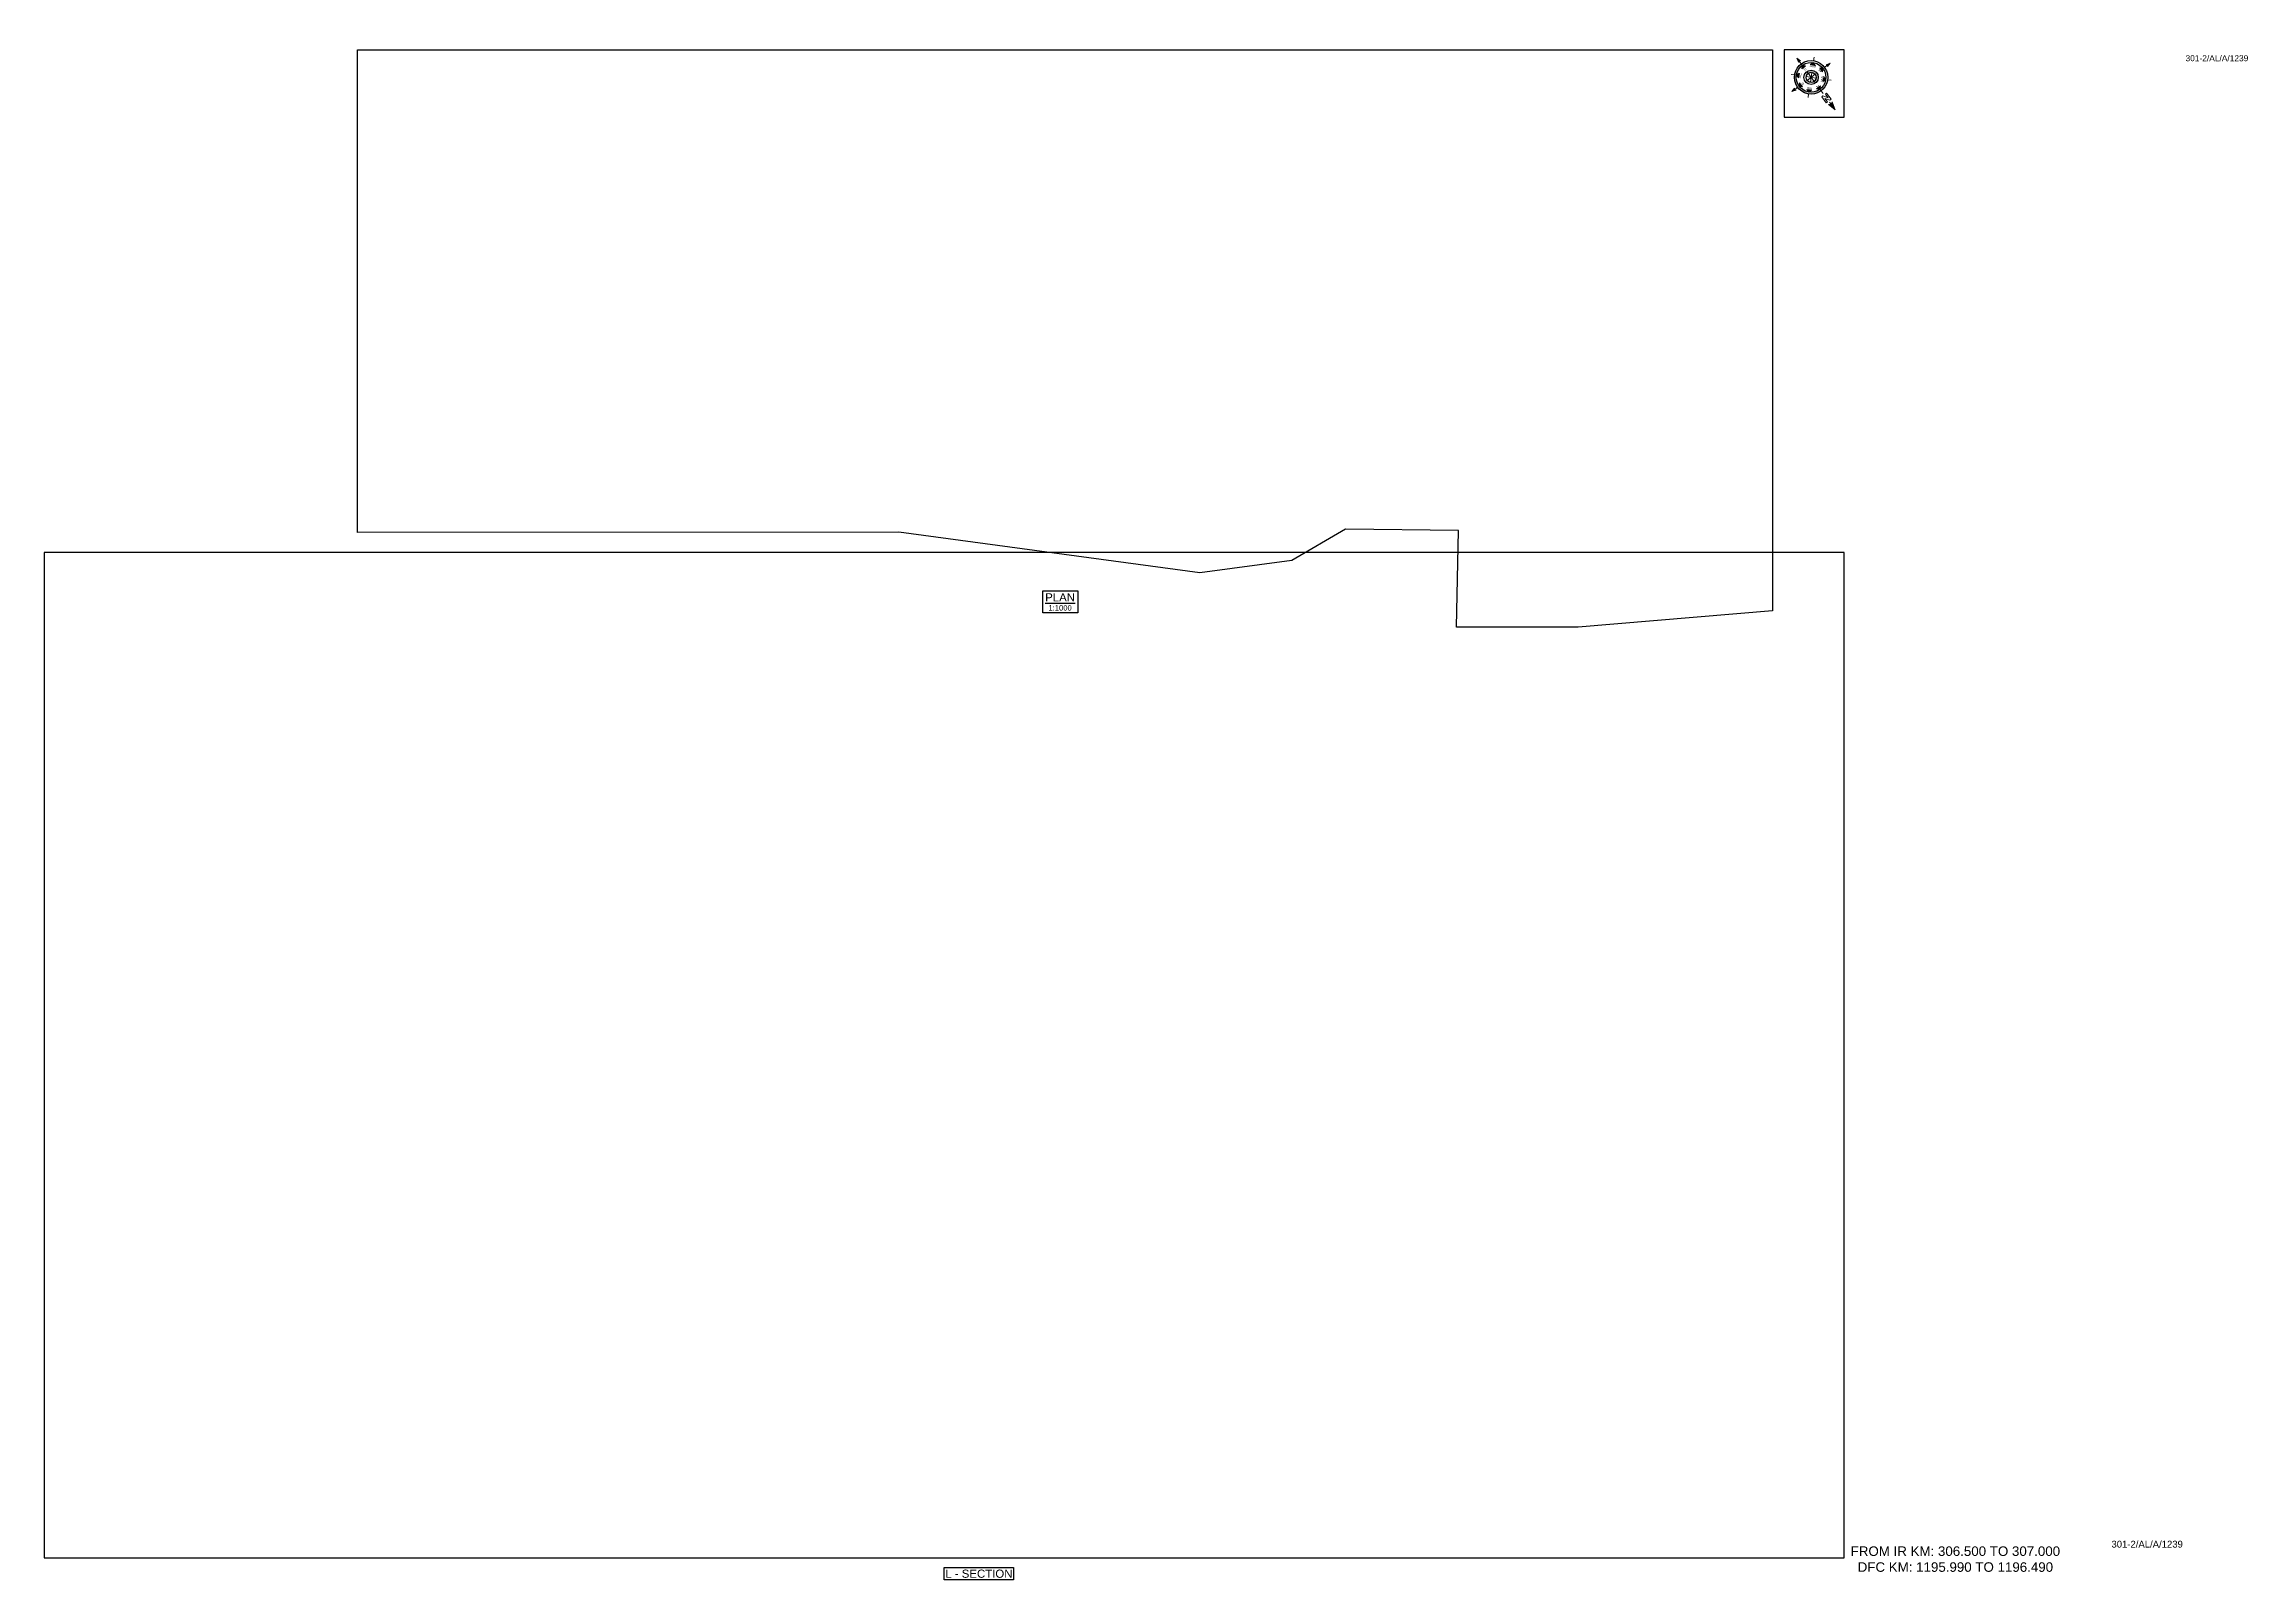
# Paper-space layout '1239' of a CAD drawing. Header units: metres. Extents: x 15 to 824, y 17 to 581.
import ezdxf
from ezdxf.enums import TextEntityAlignment as Align

# ---------------------------------------------------------------- set-up
doc = ezdxf.new("R2010")
doc.units = ezdxf.units.M
doc.header["$MEASUREMENT"] = 0
doc.layers.get('Defpoints').update_dxf_attribs({"color": 5})
doc.layers.add('title', color=7, linetype='Continuous')
doc.styles.get("Standard").update_dxf_attribs({"font": 'arial.ttf'})
doc.styles.add('Style-Arial', font='arial.ttf')

# ---------------------------------------------------------------- blocks, each defined once
blk = doc.blocks.new('N')
for points in [[(0, 8.41), (-0.49, 6.68), (0, 6.93)], [(0.49, 6.68), (0, 6.93), (0, 8.41)], [(-4.93, 0), (-4.07, 0.25), (-4.19, 0)], [(-4.07, -0.25), (-4.19, 0), (-4.93, 0)], [(-3.08, 0), (-2.59, 0.49), (-2.59, -0.49)], [(-2.18, 2.18), (-1.48, 2.18), (-2.18, 1.48)], [(0, 3.08), (0.49, 2.59), (-0.49, 2.59)], [(2.18, 2.18), (2.18, 1.48), (1.48, 2.18)], [(3.08, 0), (2.59, -0.49), (2.59, 0.49)], [(4.07, 0.25), (4.19, 0), (4.93, 0)], [(4.93, 0), (4.07, -0.25), (4.19, 0)], [(-2.18, -2.18), (-2.18, -1.48), (-1.48, -2.18)], [(0, -3.08), (-0.49, -2.59), (0.49, -2.59)], [(0, -4.93), (-0.25, -4.07), (0, -4.19)], [(0.25, -4.07), (0, -4.19), (0, -4.93)], [(2.18, -2.18), (1.48, -2.18), (2.18, -1.48)]]:
    blk.add_hatch(color=7).paths.add_polyline_path(points, flags=0)
h = blk.add_hatch(color=7)
h.paths.add_polyline_path([(0, -3.08), (0, -3.46, 1), (0, 3.46), (0, 3.08, -1)])
h.paths.add_polyline_path([(0, 1.05), (0, 1.48, 1), (0, -1.48), (0, -1.05, -1)])
at = {"color": 7, "linetype": 'ByBlock', "lineweight": 13}
for p, q in [((-0.61, 4.57), (-0.61, 6.12)), ((-0.61, 6.12), (-0.3, 6.12)), ((-0.3, 6.12), (0.32, 5.19)), ((0.32, 4.57), (-0.3, 5.5)), ((-0.3, 5.5), (-0.3, 4.57)), ((0.32, 5.19), (0.32, 6.12)), ((0.32, 6.12), (0.64, 6.12)), ((0.64, 6.12), (0.64, 4.57))]:
    blk.add_line(p, q, dxfattribs=at)
at = {"color": 7, "lineweight": 13}
for p, q in [((0, 6.41), (0, 7.28)), ((-3.46, 0), (-4.19, 0)), ((-2.45, 2.45), (-2.97, 2.97)), ((1.05, 0), (-1.05, 0)), ((-1.05, 0), (1.05, 0)), ((-0.74, 0.74), (0.74, -0.74)), ((0.74, 0.74), (-0.74, -0.74)), ((0.74, -0.74), (-0.74, 0.74)), ((-0.74, -0.74), (0.74, 0.74)), ((0, 3.46), (0, 4.19)), ((0, 3.46), (0, 3.08)), ((0, 1.05), (0, 1.48)), ((0, 1.05), (0, -1.05)), ((0, -1.05), (0, 1.05)), ((2.45, 2.45), (2.97, 2.97)), ((3.46, 0), (4.19, 0)), ((-2.45, -2.45), (-2.97, -2.97)), ((0, -1.05), (0, -1.48)), ((0, -3.46), (0, -3.08)), ((0, -3.46), (0, -4.19)), ((2.45, -2.45), (2.97, -2.97))]:
    blk.add_line(p, q, dxfattribs=at)
for points in [[(0, 8.41), (-0.49, 6.68), (0, 6.93), (0, 6.93)], [(0.49, 6.68), (0, 6.93), (0, 8.41), (0, 8.41)], [(-4.93, 0), (-4.07, 0.25), (-4.19, 0), (-4.19, 0)], [(-4.07, -0.25), (-4.19, 0), (-4.93, 0), (-4.93, 0)], [(-3.08, 0), (-2.59, 0.49), (-2.59, -0.49), (-2.59, -0.49)], [(-2.18, 2.18), (-1.48, 2.18), (-2.18, 1.48), (-2.18, 1.48)], [(0, 3.08), (0.49, 2.59), (-0.49, 2.59), (-0.49, 2.59)], [(2.18, 2.18), (2.18, 1.48), (1.48, 2.18), (1.48, 2.18)], [(3.08, 0), (2.59, -0.49), (2.59, 0.49), (2.59, 0.49)], [(4.07, 0.25), (4.19, 0), (4.93, 0), (4.93, 0)], [(4.93, 0), (4.07, -0.25), (4.19, 0), (4.19, 0)], [(-2.18, -2.18), (-2.18, -1.48), (-1.48, -2.18), (-1.48, -2.18)], [(0, -3.08), (-0.49, -2.59), (0.49, -2.59), (0.49, -2.59)], [(0, -4.93), (-0.25, -4.07), (0, -4.19), (0, -4.19)], [(0.25, -4.07), (0, -4.19), (0, -4.93), (0, -4.93)], [(2.18, -2.18), (1.48, -2.18), (2.18, -1.48), (2.18, -1.48)]]:
    blk.add_lwpolyline(points, close=True, dxfattribs=at)
at = {"color": 7, "linetype": 'ByBlock', "lineweight": 13}
for points in [[(-0.3, 4.57), (-0.61, 4.57)], [(0.32, 4.57), (0.64, 4.57)]]:
    blk.add_lwpolyline(points, dxfattribs=at)
at = {"color": 7}
for radius in [3.46, 3.08, 1.48, 1.05]:
    blk.add_circle((0, 0), radius, dxfattribs=at)
for s, rotation, p in [('W', 90, (-2.1, 0)), ('NW', 45, (-1.48, 1.48)), ('NE', 315, (1.48, 1.48)), ('E', 270, (1.97, 0)), ('SW', 135, (-1.48, -1.48)), ('SE', 225, (1.48, -1.48))]:
    blk.add_text(s, height=0.6, rotation=rotation, dxfattribs=at).set_placement(p, align=Align.CENTER)
for s, p in [('N', (0, 2.1)), ('S', (0, -2.47))]:
    blk.add_text(s, height=0.6, dxfattribs=at).set_placement(p, align=Align.CENTER)

psp = doc.layouts.new('1239')

# ---------------------------------------------------------------- linework, layer by layer
psp.add_lwpolyline([(345.48, 16.87), (345.48, 21.48), (371.01, 21.48), (371.01, 16.87)], close=True)
at = {"layer": 'Defpoints'}
for points in [[(130.14, 579), (649.66, 579), (649.66, 372.86), (578.38, 366.88), (533.64, 366.88), (534.4, 402.41), (492.94, 402.84), (473.14, 391.38), (439.36, 386.81), (328.87, 401.71), (130.14, 401.66)], [(14.99, 25), (675.99, 25), (676.01, 394.35), (15.01, 394.35)]]:
    psp.add_lwpolyline(points, close=True, dxfattribs=at)
at = {"layer": 'title', "color": 7, "linetype": 'Continuous', "lineweight": -3}
psp.add_lwpolyline([(381.71, 380.26), (394.59, 380.26), (394.59, 372.11), (381.71, 372.11)], close=True, dxfattribs=at)

# ---------------------------------------------------------------- texts
at = {"style": 'Style-Arial'}
for height, p in [(2.2, (801.38, 574.76)), (2.5, (774.19, 28.76))]:
    psp.add_text('301-2/AL/A/1239', height=height, dxfattribs=at).set_placement(p)
at = {"insert": (674.74, 29.19), "char_height": 3.5, "attachment_point": 1, "style": 'Style-Arial'}
psp.add_mtext_dynamic_manual_height_columns('\\pxqc;FROM IR KM: 306.500 TO 307.000 {\\C1;DFC KM: 1195.990 TO 1196.490 }', width=84.2726, gutter_width=17.5, heights=[0], dxfattribs=at)
at = {"layer": 'title', "color": 7, "linetype": 'Continuous', "lineweight": -3, "style": 'Style-Arial'}
for s, height, p in [('%%UPLAN', 3, (388.1, 377.82)), ('1:1000', 2, (388.1, 373.96))]:
    psp.add_text(s, height=height, dxfattribs=at).set_placement(p, align=Align.MIDDLE)
at = {"layer": 'title', "style": 'Style-Arial'}
psp.add_text('L - SECTION', height=3, rotation=0.00006, dxfattribs=at).set_placement((358.27, 19.17), align=Align.MIDDLE_CENTER)

# ---------------------------------------------------------------- viewports
at = {"layer": 'Defpoints', "view_twist_angle": 216.56755826}
vp = psp.add_viewport(center=(389.9, 472.94), size=(519.52, 212.1172), view_center_point=(1502459.6, -3098664.95), view_height=212.1171, dxfattribs=at)
vp.dxf.flags = 0x10000  # cut along an outline
vp.dxf.clipping_boundary_handle = psp.add_lwpolyline([(130.14, 579), (649.66, 579), (649.66, 372.86), (578.38, 366.88), (533.64, 366.88), (534.4, 402.41), (492.94, 402.84), (473.14, 391.38), (439.36, 386.81), (328.87, 401.71), (130.14, 401.66)], format="xyb", close=True, dxfattribs={"invisible": 1}).dxf.handle
at = {"layer": 'Defpoints'}
vp = psp.add_viewport(center=(345.5, 209.67), size=(661.02, 369.3479), view_center_point=(17205, -12052.93), view_height=369.3479, status=3, dxfattribs=at)
vp.dxf.flags = 0x10000  # cut along an outline
vp.dxf.clipping_boundary_handle = psp.add_lwpolyline([(14.99, 25), (675.99, 25), (676.01, 394.35), (15.01, 394.35)], format="xyb", close=True, dxfattribs={"invisible": 1}).dxf.handle

# ---------------------------------------------------------------- wipeouts: each hides what was drawn before it
psp.add_wipeout([(653.96, 579), (676, 579), (676, 554.19), (653.96, 554.19)])

# ---------------------------------------------------------------- next in the draw order: linework, layer by layer
psp.add_lwpolyline([(676, 579), (653.96, 579), (653.96, 554.19), (676, 554.19)], close=True)

# ---------------------------------------------------------------- next in the draw order: block references
at = {"xscale": 1.771541522973351, "yscale": 1.771541522973351, "zscale": 1.771541522973351, "rotation": 216.5675582561224}
psp.add_blockref('N', (663.88, 568.84), dxfattribs=at)

doc.saveas('drawing.dxf')
